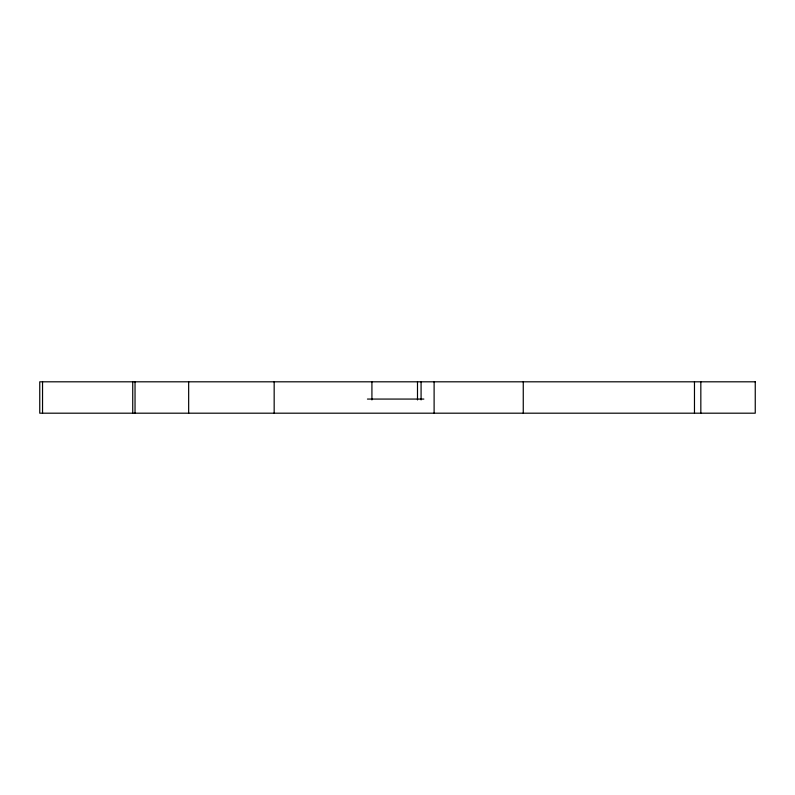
<?xml version="1.0" encoding="UTF-8"?>
<svg xmlns="http://www.w3.org/2000/svg" width="795" height="795" viewBox="0 0 795 795"><rect width="100%" height="100%" fill="white"/><g stroke="black" fill="none" stroke-linecap="round" stroke-linejoin="round"><path stroke-width="1.19" d="M367.439 399.07L423.854 399.07M700.832 381.809L700.832 413.191M694.472 381.809L694.472 413.191M523.259 381.809L523.259 413.191M434.11 381.809L434.11 413.191M421.082 381.809L421.082 399.915M417.494 381.809L417.494 399.915M371.921 381.809L371.921 399.915M274.166 381.809L274.166 413.191M188.663 381.809L188.663 413.191M135.031 381.809L135.031 413.191M132.735 381.809L132.735 413.191M42.542 381.809L42.542 413.191M755.25 381.809L39.75 381.809L39.75 413.191L755.25 413.191L755.25 381.809"/></g></svg>
